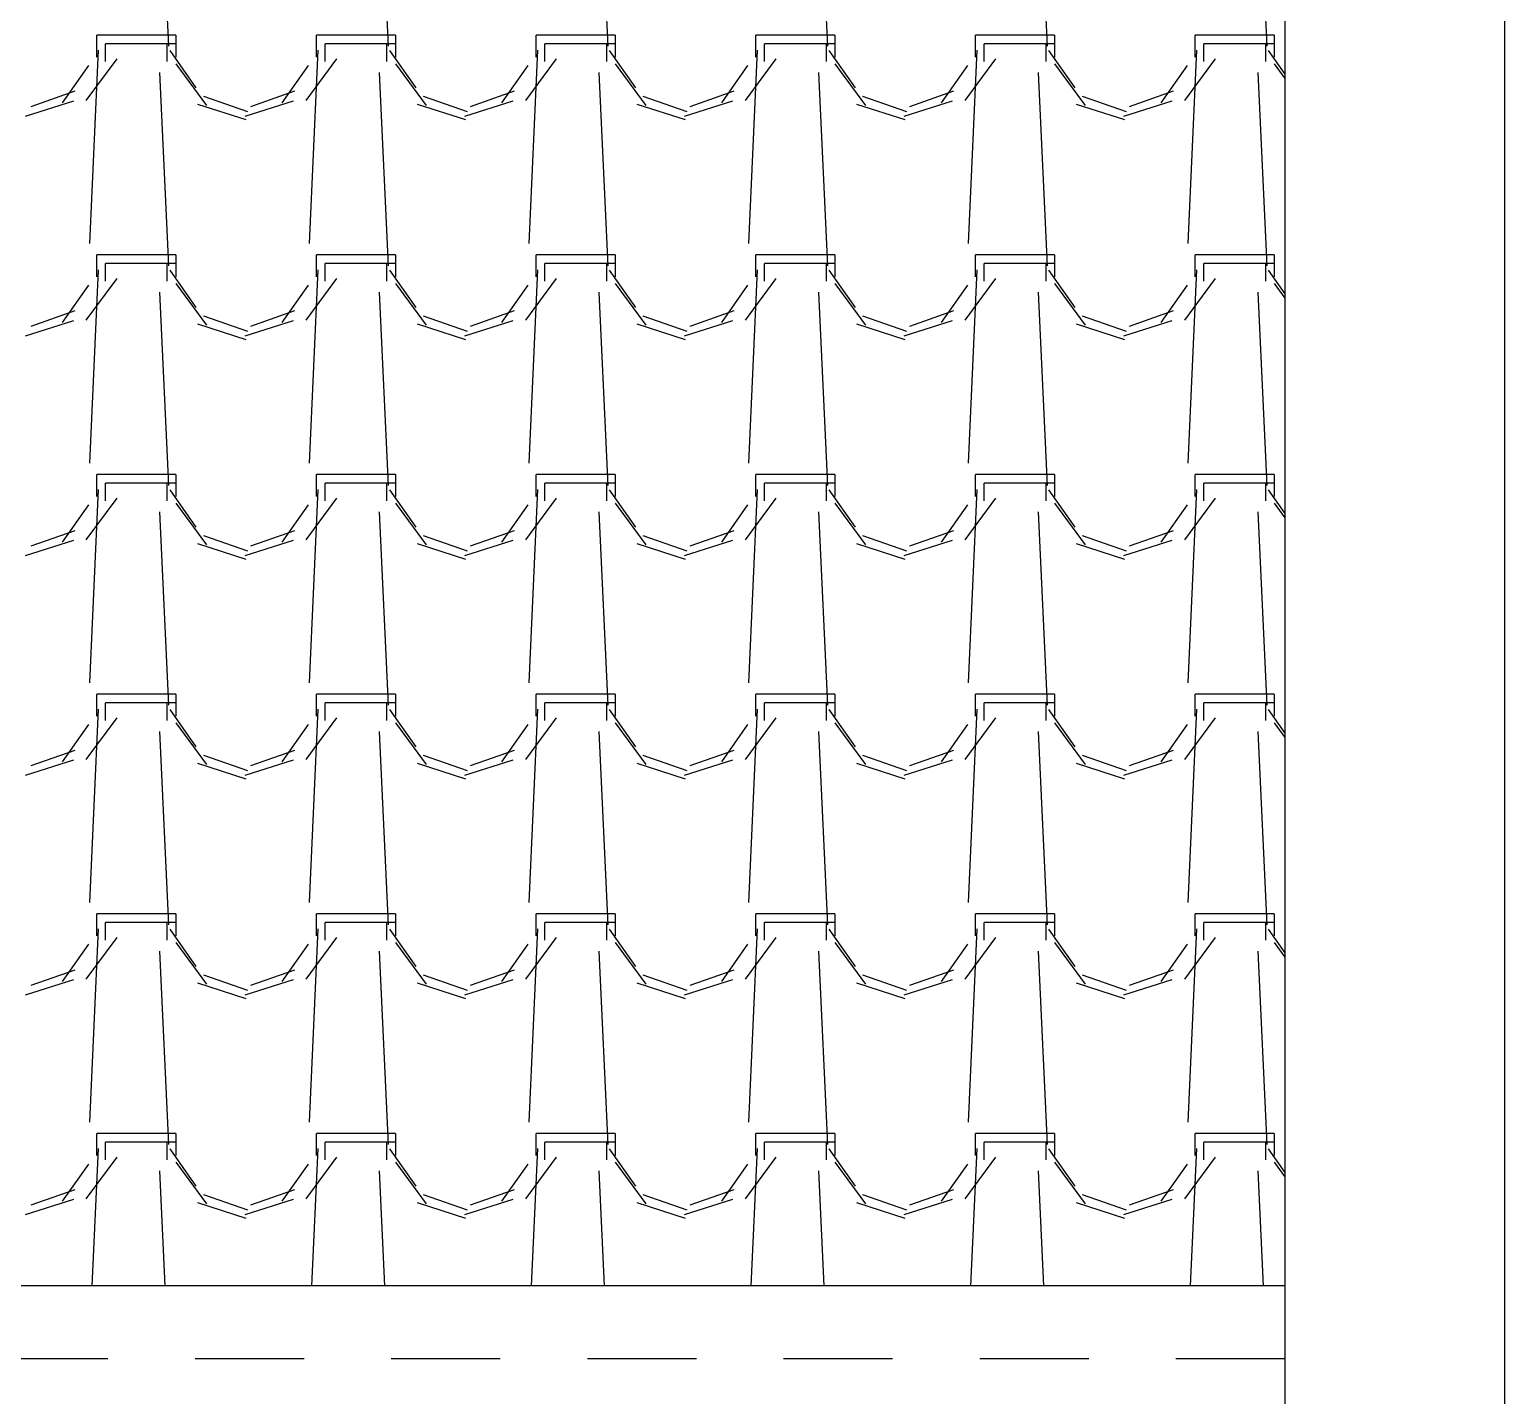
# Model space of a CAD drawing. Header units: millimetres. Extents: x 3923 to 4007, y 744 to 863.
# Drawn here: x 3937.145 to 3938.837, y 840.957 to 842.524 of the extents above; entities that cross this region are included whole.
import ezdxf

# ---------------------------------------------------------------- set-up
doc = ezdxf.new("R2010")
doc.units = ezdxf.units.MM
doc.linetypes.add('HIDDEN2', pattern=[0.1875, 0.125, -0.0625])
doc.layers.add('-HIDRO', color=8, linetype='Continuous')

msp = doc.modelspace()

# ---------------------------------------------------------------- linework, layer by layer
at = {"layer": '-HIDRO', "linetype": 'Continuous'}
for p, q in [((3938.8371, 856.9666), (3938.8371, 825.0315)), ((3938.5851, 855.4546), (3938.5851, 838.3035)), ((3937.2943, 842.7266), (3937.3044, 842.5049)), ((3937.5463, 842.7266), (3937.5564, 842.5049)), ((3937.7983, 842.7266), (3937.8084, 842.5049)), ((3938.0503, 842.7266), (3938.0604, 842.5049)), ((3938.3023, 842.7266), (3938.3124, 842.5049)), ((3938.5543, 842.7266), (3938.5644, 842.5049)), ((3937.3028, 842.5176), (3937.2222, 842.5176)), ((3937.2222, 842.4924), (3937.2222, 842.5176)), ((3937.3028, 842.5075), (3937.2322, 842.5075)), ((3937.2322, 842.4873), (3937.2322, 842.5075)), ((3937.3129, 842.5176), (3937.3028, 842.5176)), ((3937.3028, 842.5075), (3937.3028, 842.4873)), ((3937.3129, 842.5075), (3937.3028, 842.5075)), ((3937.3129, 842.5176), (3937.3129, 842.4924)), ((3937.5548, 842.5176), (3937.4742, 842.5176)), ((3937.4742, 842.4924), (3937.4742, 842.5176)), ((3937.5548, 842.5075), (3937.4842, 842.5075)), ((3937.4842, 842.4873), (3937.4842, 842.5075)), ((3937.5649, 842.5176), (3937.5548, 842.5176)), ((3937.5548, 842.5075), (3937.5548, 842.4873)), ((3937.5649, 842.5075), (3937.5548, 842.5075)), ((3937.5649, 842.5176), (3937.5649, 842.4924)), ((3937.8068, 842.5176), (3937.7262, 842.5176)), ((3937.7262, 842.4924), (3937.7262, 842.5176)), ((3937.8068, 842.5075), (3937.7362, 842.5075)), ((3937.7362, 842.4873), (3937.7362, 842.5075)), ((3937.8169, 842.5176), (3937.8068, 842.5176)), ((3937.8068, 842.5075), (3937.8068, 842.4873)), ((3937.8169, 842.5075), (3937.8068, 842.5075)), ((3937.8169, 842.5176), (3937.8169, 842.4924)), ((3938.0588, 842.5176), (3937.9782, 842.5176)), ((3937.9782, 842.4924), (3937.9782, 842.5176)), ((3938.0588, 842.5075), (3937.9882, 842.5075)), ((3937.9882, 842.4873), (3937.9882, 842.5075)), ((3938.0689, 842.5176), (3938.0588, 842.5176)), ((3938.0588, 842.5075), (3938.0588, 842.4873)), ((3938.0689, 842.5075), (3938.0588, 842.5075)), ((3938.0689, 842.5176), (3938.0689, 842.4924)), ((3938.3108, 842.5176), (3938.2302, 842.5176)), ((3938.2302, 842.4924), (3938.2302, 842.5176)), ((3938.3108, 842.5075), (3938.2402, 842.5075)), ((3938.2402, 842.4873), (3938.2402, 842.5075)), ((3938.3209, 842.5176), (3938.3108, 842.5176)), ((3938.3108, 842.5075), (3938.3108, 842.4873)), ((3938.3209, 842.5075), (3938.3108, 842.5075)), ((3938.3209, 842.5176), (3938.3209, 842.4924)), ((3938.5628, 842.5176), (3938.4822, 842.5176)), ((3938.4822, 842.4924), (3938.4822, 842.5176)), ((3938.5628, 842.5075), (3938.4922, 842.5075)), ((3938.4922, 842.4873), (3938.4922, 842.5075)), ((3938.5729, 842.5176), (3938.5628, 842.5176)), ((3938.5628, 842.5075), (3938.5628, 842.4873)), ((3938.5729, 842.5075), (3938.5628, 842.5075)), ((3938.5729, 842.5176), (3938.5729, 842.4924)), ((3937.2103, 842.4427), (3937.2456, 842.4905)), ((3937.2239, 842.5003), (3937.2138, 842.2785)), ((3937.3059, 842.5), (3937.3361, 842.4572)), ((3937.4623, 842.4427), (3937.4976, 842.4905)), ((3937.4759, 842.5003), (3937.4658, 842.2785)), ((3937.5579, 842.5), (3937.5881, 842.4572)), ((3937.7143, 842.4427), (3937.7495, 842.4905)), ((3937.7279, 842.5003), (3937.7178, 842.2785)), ((3937.8099, 842.5), (3937.8401, 842.4572)), ((3937.9663, 842.4427), (3938.0015, 842.4905)), ((3937.9799, 842.5003), (3937.9698, 842.2785)), ((3938.0619, 842.5), (3938.0921, 842.4572)), ((3938.2183, 842.4427), (3938.2535, 842.4905)), ((3938.2319, 842.5002), (3938.2218, 842.2785)), ((3938.3139, 842.5), (3938.3441, 842.4572)), ((3938.4703, 842.4427), (3938.5055, 842.4905)), ((3938.4839, 842.5002), (3938.4738, 842.2785)), ((3938.5659, 842.5), (3938.5851, 842.4728)), ((3937.1831, 842.4398), (3937.2133, 842.4826)), ((3937.2943, 842.4746), (3937.3044, 842.2529)), ((3937.3128, 842.4846), (3937.3481, 842.4368)), ((3937.4351, 842.4398), (3937.4653, 842.4826)), ((3937.5463, 842.4746), (3937.5564, 842.2529)), ((3937.5648, 842.4846), (3937.6001, 842.4368)), ((3937.6871, 842.4398), (3937.7173, 842.4826)), ((3937.7983, 842.4746), (3937.8084, 842.2529)), ((3937.8168, 842.4846), (3937.8521, 842.4368)), ((3937.9391, 842.4398), (3937.9693, 842.4826)), ((3938.0503, 842.4746), (3938.0604, 842.2529)), ((3938.0688, 842.4846), (3938.1041, 842.4368)), ((3938.1911, 842.4398), (3938.2213, 842.4826)), ((3938.3023, 842.4746), (3938.3124, 842.2529)), ((3938.3208, 842.4846), (3938.3561, 842.4368)), ((3938.4431, 842.4398), (3938.4733, 842.4826)), ((3938.5543, 842.4746), (3938.5644, 842.2529)), ((3938.5728, 842.4846), (3938.5851, 842.468)), ((3937.147, 842.4358), (3937.1974, 842.4535)), ((3937.399, 842.4358), (3937.4494, 842.4535)), ((3937.651, 842.4358), (3937.7014, 842.4535)), ((3937.903, 842.4358), (3937.9534, 842.4535)), ((3938.155, 842.4358), (3938.2054, 842.4535)), ((3938.407, 842.4358), (3938.4574, 842.4535)), ((3937.1405, 842.4246), (3937.1959, 842.4422)), ((3937.3377, 842.4383), (3937.3931, 842.4207)), ((3937.3448, 842.4476), (3937.3952, 842.4299)), ((3937.3925, 842.4246), (3937.4479, 842.4422)), ((3937.5897, 842.4383), (3937.6451, 842.4207)), ((3937.5968, 842.4476), (3937.6472, 842.4299)), ((3937.6445, 842.4246), (3937.6999, 842.4422)), ((3937.8417, 842.4383), (3937.8971, 842.4207)), ((3937.8488, 842.4476), (3937.8992, 842.4299)), ((3937.8965, 842.4246), (3937.9519, 842.4422)), ((3938.0937, 842.4383), (3938.1491, 842.4207)), ((3938.1008, 842.4476), (3938.1512, 842.4299)), ((3938.1485, 842.4246), (3938.2039, 842.4422)), ((3938.3457, 842.4383), (3938.4011, 842.4207)), ((3938.3528, 842.4476), (3938.4032, 842.4299)), ((3938.4005, 842.4246), (3938.4559, 842.4422)), ((3937.3028, 842.2656), (3937.2222, 842.2656)), ((3937.2222, 842.2404), (3937.2222, 842.2656)), ((3937.3129, 842.2656), (3937.3028, 842.2656)), ((3937.3129, 842.2656), (3937.3129, 842.2404)), ((3937.5548, 842.2656), (3937.4742, 842.2656)), ((3937.4742, 842.2404), (3937.4742, 842.2656)), ((3937.5649, 842.2656), (3937.5548, 842.2656)), ((3937.5649, 842.2656), (3937.5649, 842.2404)), ((3937.8068, 842.2656), (3937.7262, 842.2656)), ((3937.7262, 842.2404), (3937.7262, 842.2656)), ((3937.8169, 842.2656), (3937.8068, 842.2656)), ((3937.8169, 842.2656), (3937.8169, 842.2404)), ((3938.0588, 842.2656), (3937.9782, 842.2656)), ((3937.9782, 842.2404), (3937.9782, 842.2656)), ((3938.0689, 842.2656), (3938.0588, 842.2656)), ((3938.0689, 842.2656), (3938.0689, 842.2404)), ((3938.3108, 842.2656), (3938.2302, 842.2656)), ((3938.2302, 842.2404), (3938.2302, 842.2656)), ((3938.3209, 842.2656), (3938.3108, 842.2656)), ((3938.3209, 842.2656), (3938.3209, 842.2404)), ((3938.5628, 842.2656), (3938.4822, 842.2656)), ((3938.4822, 842.2404), (3938.4822, 842.2656)), ((3938.5729, 842.2656), (3938.5628, 842.2656)), ((3938.5729, 842.2656), (3938.5729, 842.2404)), ((3937.2239, 842.2483), (3937.2138, 842.0265)), ((3937.3028, 842.2555), (3937.2322, 842.2555)), ((3937.2322, 842.2353), (3937.2322, 842.2555)), ((3937.3028, 842.2555), (3937.3028, 842.2353)), ((3937.3129, 842.2555), (3937.3028, 842.2555)), ((3937.3059, 842.248), (3937.3361, 842.2052)), ((3937.4759, 842.2483), (3937.4658, 842.0265)), ((3937.5548, 842.2555), (3937.4842, 842.2555)), ((3937.4842, 842.2353), (3937.4842, 842.2555)), ((3937.5548, 842.2555), (3937.5548, 842.2353)), ((3937.5649, 842.2555), (3937.5548, 842.2555)), ((3937.5579, 842.248), (3937.5881, 842.2052)), ((3937.7279, 842.2483), (3937.7178, 842.0265)), ((3937.8068, 842.2555), (3937.7362, 842.2555)), ((3937.7362, 842.2353), (3937.7362, 842.2555)), ((3937.8068, 842.2555), (3937.8068, 842.2353)), ((3937.8169, 842.2555), (3937.8068, 842.2555)), ((3937.8099, 842.248), (3937.8401, 842.2052)), ((3937.9799, 842.2483), (3937.9698, 842.0265)), ((3938.0588, 842.2555), (3937.9882, 842.2555)), ((3937.9882, 842.2353), (3937.9882, 842.2555)), ((3938.0588, 842.2555), (3938.0588, 842.2353)), ((3938.0689, 842.2555), (3938.0588, 842.2555)), ((3938.0619, 842.248), (3938.0921, 842.2052)), ((3938.2319, 842.2482), (3938.2218, 842.0265)), ((3938.3108, 842.2555), (3938.2402, 842.2555)), ((3938.2402, 842.2353), (3938.2402, 842.2555)), ((3938.3108, 842.2555), (3938.3108, 842.2353)), ((3938.3209, 842.2555), (3938.3108, 842.2555)), ((3938.3139, 842.248), (3938.3441, 842.2052)), ((3938.4839, 842.2482), (3938.4738, 842.0265)), ((3938.5628, 842.2555), (3938.4922, 842.2555)), ((3938.4922, 842.2353), (3938.4922, 842.2555)), ((3938.5628, 842.2555), (3938.5628, 842.2353)), ((3938.5729, 842.2555), (3938.5628, 842.2555)), ((3938.5659, 842.248), (3938.5851, 842.2208)), ((3937.2103, 842.1907), (3937.2456, 842.2385)), ((3937.3128, 842.2326), (3937.3481, 842.1848)), ((3937.4623, 842.1907), (3937.4975, 842.2385)), ((3937.5648, 842.2326), (3937.6001, 842.1848)), ((3937.7143, 842.1907), (3937.7495, 842.2385)), ((3937.8168, 842.2326), (3937.8521, 842.1848)), ((3937.9663, 842.1907), (3938.0015, 842.2385)), ((3938.0688, 842.2326), (3938.1041, 842.1848)), ((3938.2183, 842.1907), (3938.2535, 842.2385)), ((3938.3208, 842.2326), (3938.3561, 842.1848)), ((3938.4703, 842.1907), (3938.5055, 842.2385)), ((3938.5728, 842.2326), (3938.5851, 842.216)), ((3937.1831, 842.1878), (3937.2133, 842.2306)), ((3937.2943, 842.2226), (3937.3044, 842.0009)), ((3937.4351, 842.1878), (3937.4653, 842.2306)), ((3937.5463, 842.2226), (3937.5564, 842.0009)), ((3937.6871, 842.1878), (3937.7173, 842.2306)), ((3937.7983, 842.2226), (3937.8084, 842.0009)), ((3937.9391, 842.1878), (3937.9693, 842.2306)), ((3938.0503, 842.2226), (3938.0604, 842.0009)), ((3938.1911, 842.1878), (3938.2213, 842.2306)), ((3938.3023, 842.2226), (3938.3124, 842.0009)), ((3938.4431, 842.1878), (3938.4733, 842.2306)), ((3938.5543, 842.2226), (3938.5644, 842.0009)), ((3937.147, 842.1838), (3937.1974, 842.2015)), ((3937.399, 842.1838), (3937.4494, 842.2015)), ((3937.651, 842.1838), (3937.7014, 842.2015)), ((3937.903, 842.1838), (3937.9534, 842.2015)), ((3938.155, 842.1838), (3938.2054, 842.2015)), ((3938.407, 842.1838), (3938.4574, 842.2015)), ((3937.1405, 842.1726), (3937.1959, 842.1902)), ((3937.3377, 842.1863), (3937.3931, 842.1686)), ((3937.3448, 842.1956), (3937.3952, 842.1779)), ((3937.3925, 842.1726), (3937.4479, 842.1902)), ((3937.5897, 842.1863), (3937.6451, 842.1686)), ((3937.5968, 842.1956), (3937.6472, 842.1779)), ((3937.6445, 842.1726), (3937.6999, 842.1902)), ((3937.8417, 842.1863), (3937.8971, 842.1686)), ((3937.8488, 842.1956), (3937.8992, 842.1779)), ((3937.8965, 842.1726), (3937.9519, 842.1902)), ((3938.0937, 842.1863), (3938.1491, 842.1686)), ((3938.1008, 842.1956), (3938.1512, 842.1779)), ((3938.1485, 842.1726), (3938.2039, 842.1902)), ((3938.3457, 842.1863), (3938.4011, 842.1686)), ((3938.3528, 842.1956), (3938.4032, 842.1779)), ((3938.4005, 842.1726), (3938.4559, 842.1902)), ((3937.3028, 842.0136), (3937.2222, 842.0136)), ((3937.2222, 841.9884), (3937.2222, 842.0136)), ((3937.3129, 842.0136), (3937.3028, 842.0136)), ((3937.3129, 842.0136), (3937.3129, 841.9884)), ((3937.5548, 842.0136), (3937.4742, 842.0136)), ((3937.4742, 841.9884), (3937.4742, 842.0136)), ((3937.5649, 842.0136), (3937.5548, 842.0136)), ((3937.5649, 842.0136), (3937.5649, 841.9884)), ((3937.8068, 842.0136), (3937.7262, 842.0136)), ((3937.7262, 841.9884), (3937.7262, 842.0136)), ((3937.8169, 842.0136), (3937.8068, 842.0136)), ((3937.8169, 842.0136), (3937.8169, 841.9884)), ((3938.0588, 842.0136), (3937.9782, 842.0136)), ((3937.9782, 841.9884), (3937.9782, 842.0136)), ((3938.0689, 842.0136), (3938.0588, 842.0136)), ((3938.0689, 842.0136), (3938.0689, 841.9884)), ((3938.3108, 842.0136), (3938.2302, 842.0136)), ((3938.2302, 841.9884), (3938.2302, 842.0136)), ((3938.3209, 842.0136), (3938.3108, 842.0136)), ((3938.3209, 842.0136), (3938.3209, 841.9884)), ((3938.5628, 842.0136), (3938.4822, 842.0136)), ((3938.4822, 841.9884), (3938.4822, 842.0136)), ((3938.5729, 842.0136), (3938.5628, 842.0136)), ((3938.5729, 842.0136), (3938.5729, 841.9884)), ((3937.2239, 841.9963), (3937.2138, 841.7745)), ((3937.3028, 842.0035), (3937.2322, 842.0035)), ((3937.2322, 841.9833), (3937.2322, 842.0035)), ((3937.3028, 842.0035), (3937.3028, 841.9833)), ((3937.3129, 842.0035), (3937.3028, 842.0035)), ((3937.3059, 841.996), (3937.3361, 841.9532)), ((3937.4759, 841.9963), (3937.4658, 841.7745)), ((3937.5548, 842.0035), (3937.4842, 842.0035)), ((3937.4842, 841.9833), (3937.4842, 842.0035)), ((3937.5548, 842.0035), (3937.5548, 841.9833)), ((3937.5649, 842.0035), (3937.5548, 842.0035)), ((3937.5579, 841.996), (3937.5881, 841.9532)), ((3937.7279, 841.9963), (3937.7178, 841.7745)), ((3937.8068, 842.0035), (3937.7362, 842.0035)), ((3937.7362, 841.9833), (3937.7362, 842.0035)), ((3937.8068, 842.0035), (3937.8068, 841.9833)), ((3937.8169, 842.0035), (3937.8068, 842.0035)), ((3937.8099, 841.996), (3937.8401, 841.9532)), ((3937.9799, 841.9963), (3937.9698, 841.7745)), ((3938.0588, 842.0035), (3937.9882, 842.0035)), ((3937.9882, 841.9833), (3937.9882, 842.0035)), ((3938.0588, 842.0035), (3938.0588, 841.9833)), ((3938.0689, 842.0035), (3938.0588, 842.0035)), ((3938.0619, 841.996), (3938.0921, 841.9532)), ((3938.2319, 841.9962), (3938.2218, 841.7745)), ((3938.3108, 842.0035), (3938.2402, 842.0035)), ((3938.2402, 841.9833), (3938.2402, 842.0035)), ((3938.3108, 842.0035), (3938.3108, 841.9833)), ((3938.3209, 842.0035), (3938.3108, 842.0035)), ((3938.3139, 841.996), (3938.3441, 841.9532)), ((3938.4839, 841.9962), (3938.4738, 841.7745)), ((3938.5628, 842.0035), (3938.4922, 842.0035)), ((3938.4922, 841.9833), (3938.4922, 842.0035)), ((3938.5628, 842.0035), (3938.5628, 841.9833)), ((3938.5729, 842.0035), (3938.5628, 842.0035)), ((3938.5659, 841.996), (3938.5851, 841.9688)), ((3937.1831, 841.9358), (3937.2133, 841.9786)), ((3937.2103, 841.9387), (3937.2455, 841.9865)), ((3937.3128, 841.9806), (3937.3481, 841.9328)), ((3937.4351, 841.9358), (3937.4653, 841.9786)), ((3937.4623, 841.9387), (3937.4975, 841.9865)), ((3937.5648, 841.9806), (3937.6001, 841.9328)), ((3937.6871, 841.9358), (3937.7173, 841.9786)), ((3937.7143, 841.9387), (3937.7495, 841.9865)), ((3937.8168, 841.9806), (3937.8521, 841.9328)), ((3937.9391, 841.9358), (3937.9693, 841.9786)), ((3937.9663, 841.9387), (3938.0015, 841.9865)), ((3938.0688, 841.9806), (3938.1041, 841.9328)), ((3938.1911, 841.9358), (3938.2213, 841.9786)), ((3938.2183, 841.9387), (3938.2535, 841.9865)), ((3938.3208, 841.9806), (3938.3561, 841.9328)), ((3938.4431, 841.9358), (3938.4733, 841.9786)), ((3938.4703, 841.9387), (3938.5055, 841.9865)), ((3938.5728, 841.9806), (3938.5851, 841.964)), ((3937.2943, 841.9706), (3937.3044, 841.7489)), ((3937.5463, 841.9706), (3937.5564, 841.7489)), ((3937.7983, 841.9706), (3937.8084, 841.7489)), ((3938.0503, 841.9706), (3938.0604, 841.7489)), ((3938.3023, 841.9706), (3938.3124, 841.7489)), ((3938.5543, 841.9706), (3938.5644, 841.7489)), ((3937.147, 841.9318), (3937.1974, 841.9495)), ((3937.3448, 841.9436), (3937.3952, 841.9259)), ((3937.399, 841.9318), (3937.4494, 841.9495)), ((3937.5968, 841.9436), (3937.6472, 841.9259)), ((3937.651, 841.9318), (3937.7014, 841.9495)), ((3937.8488, 841.9436), (3937.8992, 841.9259)), ((3937.903, 841.9318), (3937.9534, 841.9495)), ((3938.1008, 841.9436), (3938.1512, 841.9259)), ((3938.155, 841.9318), (3938.2054, 841.9495)), ((3938.3528, 841.9436), (3938.4032, 841.9259)), ((3938.407, 841.9318), (3938.4574, 841.9495)), ((3937.1405, 841.9206), (3937.1959, 841.9382)), ((3937.3377, 841.9343), (3937.3931, 841.9166)), ((3937.3925, 841.9206), (3937.4479, 841.9382)), ((3937.5897, 841.9343), (3937.6451, 841.9166)), ((3937.6445, 841.9206), (3937.6999, 841.9382)), ((3937.8417, 841.9343), (3937.8971, 841.9166)), ((3937.8965, 841.9206), (3937.9519, 841.9382)), ((3938.0937, 841.9343), (3938.1491, 841.9166)), ((3938.1485, 841.9206), (3938.2039, 841.9382)), ((3938.3457, 841.9343), (3938.4011, 841.9166)), ((3938.4005, 841.9206), (3938.4559, 841.9382)), ((3937.3028, 841.7616), (3937.2222, 841.7616)), ((3937.2222, 841.7364), (3937.2222, 841.7616)), ((3937.3129, 841.7616), (3937.3028, 841.7616)), ((3937.3129, 841.7616), (3937.3129, 841.7364)), ((3937.5548, 841.7616), (3937.4742, 841.7616)), ((3937.4742, 841.7364), (3937.4742, 841.7616)), ((3937.5649, 841.7616), (3937.5548, 841.7616)), ((3937.5649, 841.7616), (3937.5649, 841.7364)), ((3937.8068, 841.7616), (3937.7262, 841.7616)), ((3937.7262, 841.7364), (3937.7262, 841.7616)), ((3937.8169, 841.7616), (3937.8068, 841.7616)), ((3937.8169, 841.7616), (3937.8169, 841.7364)), ((3938.0588, 841.7616), (3937.9782, 841.7616)), ((3937.9782, 841.7364), (3937.9782, 841.7616)), ((3938.0689, 841.7616), (3938.0588, 841.7616)), ((3938.0689, 841.7616), (3938.0689, 841.7364)), ((3938.3108, 841.7616), (3938.2302, 841.7616)), ((3938.2302, 841.7364), (3938.2302, 841.7616)), ((3938.3209, 841.7616), (3938.3108, 841.7616)), ((3938.3209, 841.7616), (3938.3209, 841.7364)), ((3938.5628, 841.7616), (3938.4822, 841.7616)), ((3938.4822, 841.7364), (3938.4822, 841.7616)), ((3938.5729, 841.7616), (3938.5628, 841.7616)), ((3938.5729, 841.7616), (3938.5729, 841.7364)), ((3937.2239, 841.7443), (3937.2138, 841.5225)), ((3937.3028, 841.7515), (3937.2322, 841.7515)), ((3937.2322, 841.7313), (3937.2322, 841.7515)), ((3937.3028, 841.7515), (3937.3028, 841.7313)), ((3937.3129, 841.7515), (3937.3028, 841.7515)), ((3937.3059, 841.744), (3937.3361, 841.7012)), ((3937.4759, 841.7443), (3937.4658, 841.5225)), ((3937.5548, 841.7515), (3937.4842, 841.7515)), ((3937.4842, 841.7313), (3937.4842, 841.7515)), ((3937.5548, 841.7515), (3937.5548, 841.7313)), ((3937.5649, 841.7515), (3937.5548, 841.7515)), ((3937.5579, 841.744), (3937.5881, 841.7012)), ((3937.7279, 841.7443), (3937.7178, 841.5225)), ((3937.8068, 841.7515), (3937.7362, 841.7515)), ((3937.7362, 841.7313), (3937.7362, 841.7515)), ((3937.8068, 841.7515), (3937.8068, 841.7313)), ((3937.8169, 841.7515), (3937.8068, 841.7515)), ((3937.8099, 841.744), (3937.8401, 841.7012)), ((3937.9799, 841.7443), (3937.9698, 841.5225)), ((3938.0588, 841.7515), (3937.9882, 841.7515)), ((3937.9882, 841.7313), (3937.9882, 841.7515)), ((3938.0588, 841.7515), (3938.0588, 841.7313)), ((3938.0689, 841.7515), (3938.0588, 841.7515)), ((3938.0619, 841.744), (3938.0921, 841.7012)), ((3938.2319, 841.7442), (3938.2218, 841.5225)), ((3938.3108, 841.7515), (3938.2402, 841.7515)), ((3938.2402, 841.7313), (3938.2402, 841.7515)), ((3938.3108, 841.7515), (3938.3108, 841.7313)), ((3938.3209, 841.7515), (3938.3108, 841.7515)), ((3938.3139, 841.744), (3938.3441, 841.7012)), ((3938.4839, 841.7442), (3938.4738, 841.5225)), ((3938.5628, 841.7515), (3938.4922, 841.7515)), ((3938.4922, 841.7313), (3938.4922, 841.7515)), ((3938.5628, 841.7515), (3938.5628, 841.7313)), ((3938.5729, 841.7515), (3938.5628, 841.7515)), ((3938.5659, 841.744), (3938.5851, 841.7168)), ((3937.1831, 841.6838), (3937.2133, 841.7266)), ((3937.2103, 841.6867), (3937.2455, 841.7345)), ((3937.3128, 841.7286), (3937.3481, 841.6808)), ((3937.4351, 841.6838), (3937.4653, 841.7266)), ((3937.4623, 841.6867), (3937.4975, 841.7345)), ((3937.5648, 841.7286), (3937.6001, 841.6808)), ((3937.6871, 841.6838), (3937.7173, 841.7266)), ((3937.7143, 841.6867), (3937.7495, 841.7345)), ((3937.8168, 841.7286), (3937.8521, 841.6808)), ((3937.9391, 841.6838), (3937.9693, 841.7266)), ((3937.9663, 841.6867), (3938.0015, 841.7345)), ((3938.0688, 841.7286), (3938.1041, 841.6808)), ((3938.1911, 841.6838), (3938.2213, 841.7266)), ((3938.2183, 841.6867), (3938.2535, 841.7345)), ((3938.3208, 841.7286), (3938.3561, 841.6808)), ((3938.4431, 841.6838), (3938.4733, 841.7266)), ((3938.4703, 841.6867), (3938.5055, 841.7345)), ((3938.5728, 841.7286), (3938.5851, 841.712)), ((3937.2943, 841.7186), (3937.3044, 841.4969)), ((3937.5463, 841.7186), (3937.5564, 841.4969)), ((3937.7983, 841.7186), (3937.8084, 841.4969)), ((3938.0503, 841.7186), (3938.0604, 841.4969)), ((3938.3023, 841.7186), (3938.3124, 841.4969)), ((3938.5543, 841.7186), (3938.5644, 841.4969)), ((3937.147, 841.6798), (3937.1974, 841.6975)), ((3937.3448, 841.6916), (3937.3952, 841.6739)), ((3937.399, 841.6798), (3937.4494, 841.6975)), ((3937.5968, 841.6916), (3937.6472, 841.6739)), ((3937.651, 841.6798), (3937.7014, 841.6975)), ((3937.8488, 841.6916), (3937.8992, 841.6739)), ((3937.903, 841.6798), (3937.9534, 841.6975)), ((3938.1008, 841.6916), (3938.1512, 841.6739)), ((3938.155, 841.6798), (3938.2054, 841.6975)), ((3938.3528, 841.6916), (3938.4032, 841.6739)), ((3938.407, 841.6798), (3938.4574, 841.6975)), ((3937.1405, 841.6686), (3937.1959, 841.6862)), ((3937.3377, 841.6823), (3937.3931, 841.6646)), ((3937.3925, 841.6686), (3937.4479, 841.6862)), ((3937.5897, 841.6823), (3937.6451, 841.6646)), ((3937.6445, 841.6686), (3937.6999, 841.6862)), ((3937.8417, 841.6823), (3937.8971, 841.6646)), ((3937.8965, 841.6686), (3937.9519, 841.6862)), ((3938.0937, 841.6823), (3938.1491, 841.6646)), ((3938.1485, 841.6686), (3938.2039, 841.6862)), ((3938.3457, 841.6823), (3938.4011, 841.6646)), ((3938.4005, 841.6686), (3938.4559, 841.6862)), ((3937.3028, 841.5096), (3937.2222, 841.5096)), ((3937.2222, 841.4844), (3937.2222, 841.5096)), ((3937.3129, 841.5096), (3937.3028, 841.5096)), ((3937.3129, 841.5096), (3937.3129, 841.4844)), ((3937.5548, 841.5096), (3937.4742, 841.5096)), ((3937.4742, 841.4844), (3937.4742, 841.5096)), ((3937.5649, 841.5096), (3937.5548, 841.5096)), ((3937.5649, 841.5096), (3937.5649, 841.4844)), ((3937.8068, 841.5096), (3937.7262, 841.5096)), ((3937.7262, 841.4844), (3937.7262, 841.5096)), ((3937.8169, 841.5096), (3937.8068, 841.5096)), ((3937.8169, 841.5096), (3937.8169, 841.4844)), ((3938.0588, 841.5096), (3937.9782, 841.5096)), ((3937.9782, 841.4844), (3937.9782, 841.5096)), ((3938.0689, 841.5096), (3938.0588, 841.5096)), ((3938.0689, 841.5096), (3938.0689, 841.4844)), ((3938.3108, 841.5096), (3938.2302, 841.5096)), ((3938.2302, 841.4844), (3938.2302, 841.5096)), ((3938.3209, 841.5096), (3938.3108, 841.5096)), ((3938.3209, 841.5096), (3938.3209, 841.4844)), ((3938.5628, 841.5096), (3938.4822, 841.5096)), ((3938.4822, 841.4844), (3938.4822, 841.5096)), ((3938.5729, 841.5096), (3938.5628, 841.5096)), ((3938.5729, 841.5096), (3938.5729, 841.4844)), ((3937.2239, 841.4923), (3937.2138, 841.2705)), ((3937.3028, 841.4995), (3937.2322, 841.4995)), ((3937.2322, 841.4793), (3937.2322, 841.4995)), ((3937.3028, 841.4995), (3937.3028, 841.4793)), ((3937.3129, 841.4995), (3937.3028, 841.4995)), ((3937.3059, 841.492), (3937.3361, 841.4492)), ((3937.4759, 841.4923), (3937.4658, 841.2705)), ((3937.5548, 841.4995), (3937.4842, 841.4995)), ((3937.4842, 841.4793), (3937.4842, 841.4995)), ((3937.5548, 841.4995), (3937.5548, 841.4793)), ((3937.5649, 841.4995), (3937.5548, 841.4995)), ((3937.5579, 841.492), (3937.5881, 841.4492)), ((3937.7279, 841.4923), (3937.7178, 841.2705)), ((3937.8068, 841.4995), (3937.7362, 841.4995)), ((3937.7362, 841.4793), (3937.7362, 841.4995)), ((3937.8068, 841.4995), (3937.8068, 841.4793)), ((3937.8169, 841.4995), (3937.8068, 841.4995)), ((3937.8099, 841.492), (3937.8401, 841.4492)), ((3937.9799, 841.4923), (3937.9698, 841.2705)), ((3938.0588, 841.4995), (3937.9882, 841.4995)), ((3937.9882, 841.4793), (3937.9882, 841.4995)), ((3938.0588, 841.4995), (3938.0588, 841.4793)), ((3938.0689, 841.4995), (3938.0588, 841.4995)), ((3938.0619, 841.492), (3938.0921, 841.4492)), ((3938.2319, 841.4922), (3938.2218, 841.2705)), ((3938.3108, 841.4995), (3938.2402, 841.4995)), ((3938.2402, 841.4793), (3938.2402, 841.4995)), ((3938.3108, 841.4995), (3938.3108, 841.4793)), ((3938.3209, 841.4995), (3938.3108, 841.4995)), ((3938.3139, 841.492), (3938.3441, 841.4492)), ((3938.4839, 841.4922), (3938.4738, 841.2705)), ((3938.5628, 841.4995), (3938.4922, 841.4995)), ((3938.4922, 841.4793), (3938.4922, 841.4995)), ((3938.5628, 841.4995), (3938.5628, 841.4793)), ((3938.5729, 841.4995), (3938.5628, 841.4995)), ((3938.5659, 841.492), (3938.5851, 841.4648)), ((3937.1831, 841.4318), (3937.2133, 841.4746)), ((3937.2103, 841.4347), (3937.2455, 841.4825)), ((3937.3128, 841.4766), (3937.3481, 841.4288)), ((3937.4351, 841.4318), (3937.4653, 841.4746)), ((3937.4623, 841.4347), (3937.4975, 841.4825)), ((3937.5648, 841.4766), (3937.6001, 841.4288)), ((3937.6871, 841.4318), (3937.7173, 841.4746)), ((3937.7143, 841.4347), (3937.7495, 841.4825)), ((3937.8168, 841.4766), (3937.8521, 841.4288)), ((3937.9391, 841.4318), (3937.9693, 841.4746)), ((3937.9663, 841.4347), (3938.0015, 841.4825)), ((3938.0688, 841.4766), (3938.1041, 841.4288)), ((3938.1911, 841.4318), (3938.2213, 841.4746)), ((3938.2183, 841.4347), (3938.2535, 841.4825)), ((3938.3208, 841.4766), (3938.3561, 841.4288)), ((3938.4431, 841.4318), (3938.4733, 841.4746)), ((3938.4703, 841.4347), (3938.5055, 841.4825)), ((3938.5728, 841.4766), (3938.5851, 841.46)), ((3937.2943, 841.4666), (3937.3044, 841.2449)), ((3937.5463, 841.4666), (3937.5564, 841.2449)), ((3937.7983, 841.4666), (3937.8084, 841.2449)), ((3938.0503, 841.4666), (3938.0604, 841.2449)), ((3938.3023, 841.4666), (3938.3124, 841.2449)), ((3938.5543, 841.4666), (3938.5644, 841.2449)), ((3937.147, 841.4278), (3937.1974, 841.4455)), ((3937.3448, 841.4396), (3937.3952, 841.4219)), ((3937.399, 841.4278), (3937.4494, 841.4455)), ((3937.5968, 841.4396), (3937.6472, 841.4219)), ((3937.651, 841.4278), (3937.7014, 841.4455)), ((3937.8488, 841.4396), (3937.8992, 841.4219)), ((3937.903, 841.4278), (3937.9534, 841.4455)), ((3938.1008, 841.4396), (3938.1512, 841.4219)), ((3938.155, 841.4278), (3938.2054, 841.4455)), ((3938.3528, 841.4396), (3938.4032, 841.4219)), ((3938.407, 841.4278), (3938.4574, 841.4455)), ((3937.1405, 841.4166), (3937.1959, 841.4342)), ((3937.3377, 841.4303), (3937.3931, 841.4126)), ((3937.3925, 841.4166), (3937.4479, 841.4342)), ((3937.5897, 841.4303), (3937.6451, 841.4126)), ((3937.6445, 841.4166), (3937.6999, 841.4342)), ((3937.8417, 841.4303), (3937.8971, 841.4126)), ((3937.8965, 841.4166), (3937.9519, 841.4342)), ((3938.0937, 841.4303), (3938.1491, 841.4126)), ((3938.1485, 841.4166), (3938.2039, 841.4342)), ((3938.3457, 841.4303), (3938.4011, 841.4126)), ((3938.4005, 841.4166), (3938.4559, 841.4342)), ((3937.3028, 841.2576), (3937.2222, 841.2576)), ((3937.2222, 841.2324), (3937.2222, 841.2576)), ((3937.3129, 841.2576), (3937.3028, 841.2576)), ((3937.3129, 841.2576), (3937.3129, 841.2324)), ((3937.5548, 841.2576), (3937.4742, 841.2576)), ((3937.4742, 841.2324), (3937.4742, 841.2576)), ((3937.5649, 841.2576), (3937.5548, 841.2576)), ((3937.5649, 841.2576), (3937.5649, 841.2324)), ((3937.8068, 841.2576), (3937.7262, 841.2576)), ((3937.7262, 841.2324), (3937.7262, 841.2576)), ((3937.8169, 841.2576), (3937.8068, 841.2576)), ((3937.8169, 841.2576), (3937.8169, 841.2324)), ((3938.0588, 841.2576), (3937.9782, 841.2576)), ((3937.9782, 841.2324), (3937.9782, 841.2576)), ((3938.0689, 841.2576), (3938.0588, 841.2576)), ((3938.0689, 841.2576), (3938.0689, 841.2324)), ((3938.3108, 841.2576), (3938.2302, 841.2576)), ((3938.2302, 841.2324), (3938.2302, 841.2576)), ((3938.3209, 841.2576), (3938.3108, 841.2576)), ((3938.3209, 841.2576), (3938.3209, 841.2324)), ((3938.5628, 841.2576), (3938.4822, 841.2576)), ((3938.4822, 841.2324), (3938.4822, 841.2576)), ((3938.5729, 841.2576), (3938.5628, 841.2576)), ((3938.5729, 841.2576), (3938.5729, 841.2324)), ((3937.2239, 841.2403), (3937.2167, 841.083)), ((3937.3028, 841.2475), (3937.2322, 841.2475)), ((3937.2322, 841.2273), (3937.2322, 841.2475)), ((3937.3028, 841.2475), (3937.3028, 841.2273)), ((3937.3129, 841.2475), (3937.3028, 841.2475)), ((3937.3059, 841.24), (3937.3361, 841.1972)), ((3937.4759, 841.2403), (3937.4687, 841.083)), ((3937.5548, 841.2475), (3937.4842, 841.2475)), ((3937.4842, 841.2273), (3937.4842, 841.2475)), ((3937.5548, 841.2475), (3937.5548, 841.2273)), ((3937.5649, 841.2475), (3937.5548, 841.2475)), ((3937.5579, 841.24), (3937.5881, 841.1972)), ((3937.7279, 841.2403), (3937.7207, 841.083)), ((3937.8068, 841.2475), (3937.7362, 841.2475)), ((3937.7362, 841.2273), (3937.7362, 841.2475)), ((3937.8068, 841.2475), (3937.8068, 841.2273)), ((3937.8169, 841.2475), (3937.8068, 841.2475)), ((3937.8099, 841.24), (3937.8401, 841.1972)), ((3937.9799, 841.2403), (3937.9727, 841.083)), ((3938.0588, 841.2475), (3937.9882, 841.2475)), ((3937.9882, 841.2273), (3937.9882, 841.2475)), ((3938.0588, 841.2475), (3938.0588, 841.2273)), ((3938.0689, 841.2475), (3938.0588, 841.2475)), ((3938.0619, 841.24), (3938.0921, 841.1972)), ((3938.2319, 841.2402), (3938.2247, 841.083)), ((3938.3108, 841.2475), (3938.2402, 841.2475)), ((3938.2402, 841.2273), (3938.2402, 841.2475)), ((3938.3108, 841.2475), (3938.3108, 841.2273)), ((3938.3209, 841.2475), (3938.3108, 841.2475)), ((3938.3139, 841.24), (3938.3441, 841.1972)), ((3938.4839, 841.2402), (3938.4767, 841.083)), ((3938.5628, 841.2475), (3938.4922, 841.2475)), ((3938.4922, 841.2273), (3938.4922, 841.2475)), ((3938.5628, 841.2475), (3938.5628, 841.2273)), ((3938.5729, 841.2475), (3938.5628, 841.2475)), ((3938.5659, 841.24), (3938.5851, 841.2128)), ((3937.1831, 841.1798), (3937.2133, 841.2226)), ((3937.2103, 841.1827), (3937.2455, 841.2305)), ((3937.3128, 841.2246), (3937.3481, 841.1768)), ((3937.4351, 841.1798), (3937.4653, 841.2226)), ((3937.4623, 841.1827), (3937.4975, 841.2305)), ((3937.5648, 841.2246), (3937.6001, 841.1768)), ((3937.6871, 841.1798), (3937.7173, 841.2226)), ((3937.7143, 841.1827), (3937.7495, 841.2305)), ((3937.8168, 841.2246), (3937.8521, 841.1768)), ((3937.9391, 841.1798), (3937.9693, 841.2226)), ((3937.9663, 841.1827), (3938.0015, 841.2305)), ((3938.0688, 841.2246), (3938.1041, 841.1768)), ((3938.1911, 841.1798), (3938.2213, 841.2226)), ((3938.2183, 841.1827), (3938.2535, 841.2305)), ((3938.3208, 841.2246), (3938.3561, 841.1768)), ((3938.4431, 841.1798), (3938.4733, 841.2226)), ((3938.4703, 841.1827), (3938.5055, 841.2305)), ((3938.5728, 841.2246), (3938.5851, 841.208)), ((3937.2943, 841.2146), (3937.3003, 841.083)), ((3937.5463, 841.2146), (3937.5523, 841.083)), ((3937.7983, 841.2146), (3937.8043, 841.083)), ((3938.0503, 841.2146), (3938.0563, 841.083)), ((3938.3023, 841.2146), (3938.3083, 841.083)), ((3938.5543, 841.2146), (3938.5603, 841.083)), ((3937.1405, 841.1646), (3937.1959, 841.1822)), ((3937.147, 841.1758), (3937.1974, 841.1935)), ((3937.3448, 841.1876), (3937.3952, 841.1699)), ((3937.3925, 841.1646), (3937.4479, 841.1822)), ((3937.399, 841.1758), (3937.4494, 841.1935)), ((3937.5968, 841.1876), (3937.6472, 841.1699)), ((3937.6445, 841.1646), (3937.6999, 841.1822)), ((3937.651, 841.1758), (3937.7014, 841.1935)), ((3937.8488, 841.1876), (3937.8992, 841.1699)), ((3937.8965, 841.1646), (3937.9519, 841.1822)), ((3937.903, 841.1758), (3937.9534, 841.1935)), ((3938.1008, 841.1876), (3938.1512, 841.1699)), ((3938.1485, 841.1646), (3938.2039, 841.1822)), ((3938.155, 841.1758), (3938.2054, 841.1935)), ((3938.3528, 841.1876), (3938.4032, 841.1699)), ((3938.4005, 841.1646), (3938.4559, 841.1822)), ((3938.407, 841.1758), (3938.4574, 841.1935)), ((3937.3377, 841.1783), (3937.3931, 841.1606)), ((3937.5897, 841.1783), (3937.6451, 841.1606)), ((3937.8417, 841.1783), (3937.8971, 841.1606)), ((3938.0937, 841.1783), (3938.1491, 841.1606)), ((3938.3457, 841.1783), (3938.4011, 841.1606)), ((3938.5851, 841.083), (3929.0091, 841.083))]:
    msp.add_line(p, q, dxfattribs=at)
at = {"layer": '-HIDRO', "linetype": 'HIDDEN2'}
msp.add_line((3938.5851, 840.999), (3929.0091, 840.999), dxfattribs=at)

doc.saveas('drawing.dxf')
